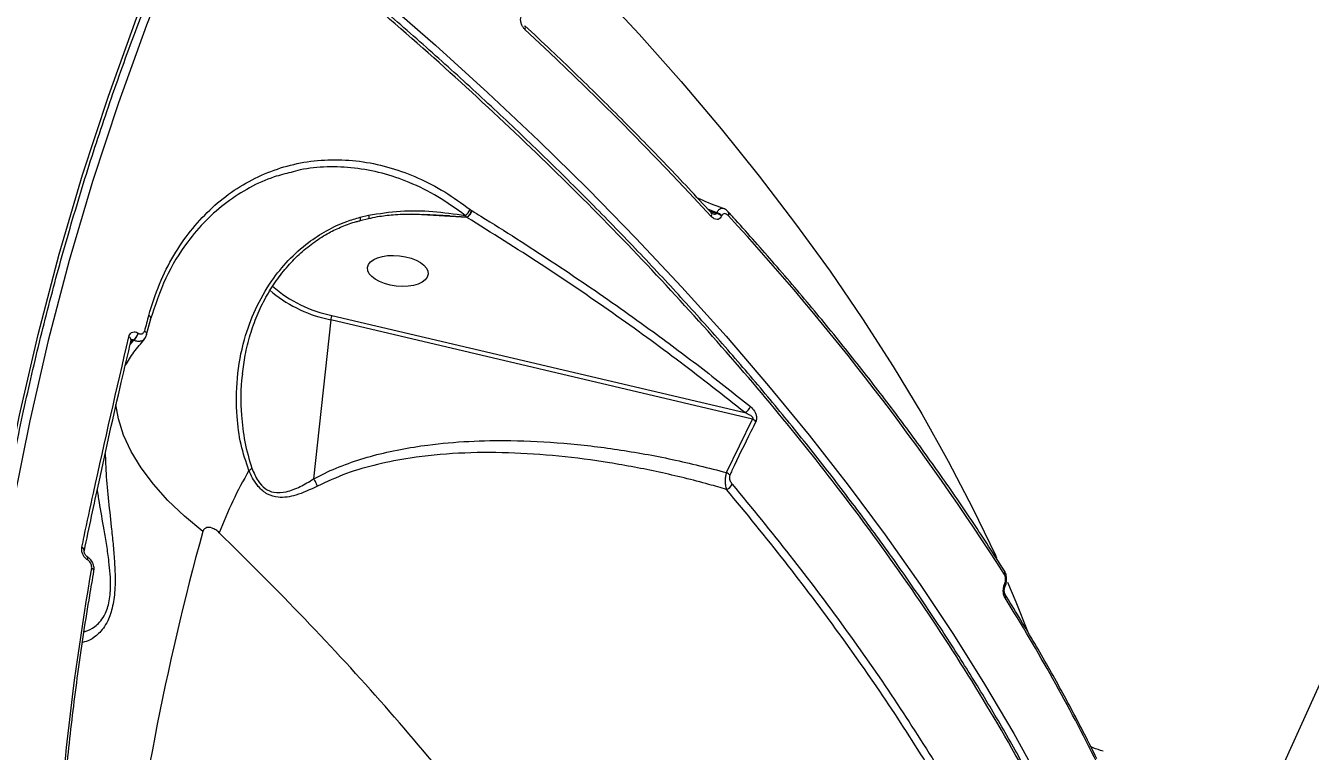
# Model space of a CAD drawing. Header units: millimetres. Extents: x -6523 to 7556, y -5559 to 6101.
# Drawn here: x -1510 to -1313.5, y 1259.3 to 1370.3 of the extents above; entities that cross this region are included whole.
import ezdxf

# ---------------------------------------------------------------- set-up
doc = ezdxf.new("R2010")
doc.units = ezdxf.units.MM
for name, color, linetype in [('DIKOM_ОБЪЕКТ', 7, 'Continuous'), ('DIKOM_РАЗМЕР_ЗОНА', 7, 'Continuous'), ('DIKOM_РАЗМЕР_ОБЪЕКТА', 7, 'Continuous')]:
    doc.layers.add(name, color=color, linetype=linetype)
doc.styles.add('style1', font='arial.ttf', dxfattribs={"width": 0.8})
doc.dimstyles.new('1-50', dxfattribs={"dimtxt": 300, "dimasz": 200, "dimexe": 100, "dimexo": 0, "dimgap": 100, "dimtad": 1, "dimtxsty": 'style1', "dimcen": 200, "dimclrd": 7, "dimclre": 7, "dimclrt": 7, "dimadec": 1, "dimazin": 2, "dimtfac": 1, "dimtmove": 0, "dimatfit": 2, "dimfxl": 0, "dimlwd": 25, "dimlwe": 18, "dimarcsym": 0})

# ---------------------------------------------------------------- blocks, each defined once
blk = doc.blocks.new('*D10')
at = {"layer": 'Defpoints', "color": 0, "transparency": 16777216}
for p in [(-1823.23, 4314.24), (3842.01, -3170.82), (6537.88, -3170.82)]:
    blk.add_point(p, dxfattribs=at)
at = {"layer": 'DIKOM_РАЗМЕР_ОБЪЕКТА', "color": 7, "lineweight": 18, "transparency": 16777216}
for p, q in [((-1823.23, 4314.24), (6637.88, 4314.24)), ((3842.01, -3170.82), (6637.88, -3170.82))]:
    blk.add_line(p, q, dxfattribs=at)
at = {"layer": 'DIKOM_РАЗМЕР_ОБЪЕКТА', "color": 7, "lineweight": 25, "transparency": 16777216}
blk.add_line((6537.88, 3914.24), (6537.88, -2770.82), dxfattribs=at)
at = {"layer": 'DIKOM_РАЗМЕР_ОБЪЕКТА', "color": 7, "transparency": 16777216}
for points in [[(6471.22, 3914.24), (6604.55, 3914.24), (6537.88, 4314.24)], [(6471.22, -2770.82), (6604.55, -2770.82), (6537.88, -3170.82)]]:
    blk.add_solid(points, dxfattribs=at)
at = {"layer": 'DIKOM_РАЗМЕР_ОБЪЕКТА', "color": 7, "transparency": 16777216, "insert": (6304.71, 207.11), "char_height": 300, "attachment_point": 5, "rotation": 90, "style": 'style1'}
blk.add_mtext('7500', dxfattribs=at)
blk = doc.blocks.new('*D13')
at = {"layer": 'Defpoints', "color": 0, "transparency": 16777216}
for p in [(-2358.18, 6101.03), (4341.71, -4605.15), (7455.88, -4605.15)]:
    blk.add_point(p, dxfattribs=at)
at = {"layer": 'DIKOM_РАЗМЕР_ЗОНА', "color": 7, "lineweight": 18, "transparency": 16777216}
for p, q in [((-2358.18, 6101.03), (7555.88, 6101.03)), ((4341.71, -4605.15), (7555.88, -4605.15))]:
    blk.add_line(p, q, dxfattribs=at)
at = {"layer": 'DIKOM_РАЗМЕР_ЗОНА', "color": 7, "lineweight": 25, "transparency": 16777216}
blk.add_line((7455.88, 5701.03), (7455.88, -4205.15), dxfattribs=at)
at = {"layer": 'DIKOM_РАЗМЕР_ЗОНА', "color": 7, "transparency": 16777216}
for points in [[(7389.22, 5701.03), (7522.55, 5701.03), (7455.88, 6101.03)], [(7389.22, -4205.15), (7522.55, -4205.15), (7455.88, -4605.15)]]:
    blk.add_solid(points, dxfattribs=at)
at = {"layer": 'DIKOM_РАЗМЕР_ЗОНА', "color": 7, "transparency": 16777216, "insert": (7222.71, 375.61), "char_height": 300, "attachment_point": 5, "rotation": 90, "style": 'style1'}
blk.add_mtext('10700', dxfattribs=at)

msp = doc.modelspace()

# ---------------------------------------------------------------- linework, layer by layer
at = {"layer": 'DIKOM_ОБЪЕКТ', "color": 7, "linetype": 'Continuous', "lineweight": 15}
for p, q in [((-1331.558, 1226.19), (-1224.142, 1464.526)), ((-1458.836, 1340.498), (-1457.533, 1340.803)), ((-1458.821, 1340.993), (-1457.524, 1341.305)), ((-1442.511, 1340.983), (-1450.991, 1341.48)), ((-1442.544, 1340.991), (-1445.044, 1341.18)), ((-1442.544, 1340.991), (-1442.749, 1341.28)), ((-1442.511, 1340.983), (-1442.544, 1340.991)), ((-1442.01, 1342.2), (-1441.763, 1342.033)), ((-1441.763, 1342.033), (-1441.729, 1342.012)), ((-1404.26, 1341.687), (-1405.633, 1342.252)), ((-1405.32, 1341.915), (-1404.296, 1341.606)), ((-1404.296, 1341.606), (-1404.26, 1341.687)), ((-1403.495, 1341.228), (-1403.531, 1341.147)), ((-1491.484, 1323.035), (-1490.829, 1325.426)), ((-1463.322, 1325.297), (-1465.932, 1300.957)), ((-1398.784, 1310.11), (-1463.322, 1325.297)), ((-1463.133, 1325.961), (-1399.979, 1311.1)), ((-1492.783, 1323.266), (-1492.762, 1323.254)), ((-1494, 1321.511), (-1493.47, 1322.193)), ((-1493.49, 1322.205), (-1493.909, 1321.895)), ((-1493.864, 1322.182), (-1493.869, 1322.159)), ((-1493.47, 1322.193), (-1493.49, 1322.205)), ((-1402.753, 1301.924), (-1398.784, 1310.11)), ((-1500.609, 1289.082), (-1500.63, 1289.094)), ((-1500.494, 1288.551), (-1500.514, 1288.563)), ((-1360.218, 1284.857), (-1360.198, 1284.9)), ((-1360.156, 1284.482), (-1360.137, 1284.524))]:
    msp.add_line(p, q, dxfattribs=at)
at = {"layer": 'DIKOM_ОБЪЕКТ', "color": 7, "linetype": 'Continuous', "lineweight": 15, "flags": 128}
for points in [[(-1511.441, 1132.799), (-1513.849, 1145.563), (-1515.885, 1158.352), (-1517.545, 1171.158), (-1518.83, 1183.972), (-1519.738, 1196.785), (-1520.269, 1209.59), (-1520.422, 1222.378), (-1520.198, 1235.14), (-1519.596, 1247.869), (-1518.618, 1260.556), (-1517.262, 1273.192), (-1515.532, 1285.77), (-1513.427, 1298.28), (-1510.948, 1310.716), (-1508.099, 1323.068), (-1504.88, 1335.328), (-1501.293, 1347.49), (-1497.341, 1359.544), (-1493.027, 1371.482), (-1488.354, 1383.298), (-1483.323, 1394.983)], [(-1481.84, 1393.84), (-1486.855, 1382.19), (-1491.514, 1370.41), (-1495.815, 1358.508), (-1499.755, 1346.49), (-1503.331, 1334.365), (-1506.54, 1322.141), (-1509.381, 1309.826), (-1511.852, 1297.428), (-1513.951, 1284.955), (-1515.676, 1272.416), (-1517.027, 1259.817), (-1518.003, 1247.169), (-1518.603, 1234.479), (-1518.827, 1221.754), (-1518.674, 1209.005), (-1518.144, 1196.239), (-1517.239, 1183.464), (-1515.958, 1170.688), (-1514.303, 1157.921), (-1512.274, 1145.171), (-1509.873, 1132.445)], [(-1422.772, 1376.177), (-1416.113, 1368.996), (-1409.72, 1361.782), (-1403.6, 1354.541), (-1397.758, 1347.279), (-1392.199, 1340.004), (-1386.93, 1332.721), (-1381.954, 1325.439), (-1377.276, 1318.163), (-1372.901, 1310.901), (-1368.833, 1303.659), (-1365.075, 1296.444), (-1361.632, 1289.262), (-1361.45, 1288.866)], [(-1455.559, 1374.574), (-1447.299, 1367.343), (-1439.271, 1360.047), (-1431.482, 1352.689), (-1423.938, 1345.278), (-1416.646, 1337.818), (-1409.612, 1330.316), (-1402.841, 1322.779), (-1396.339, 1315.213), (-1390.113, 1307.624), (-1384.166, 1300.018), (-1378.505, 1292.402), (-1373.133, 1284.783), (-1368.056, 1277.167), (-1363.277, 1269.56), (-1358.801, 1261.969), (-1354.631, 1254.399)], [(-1405.111, 1341.124), (-1408.468, 1344.738), (-1411.886, 1348.343), (-1415.363, 1351.939), (-1418.899, 1355.524), (-1422.493, 1359.098), (-1426.146, 1362.66), (-1429.855, 1366.21), (-1433.62, 1369.746)], [(-1457.524, 1341.305), (-1457.503, 1341.063), (-1457.505, 1340.9), (-1457.529, 1340.823), (-1457.539, 1340.818)], [(-1472.19, 1329.455), (-1472.629, 1329.855), (-1472.655, 1329.88)], [(-1491.825, 1323.588), (-1491.708, 1323.502), (-1491.612, 1323.41), (-1491.54, 1323.315), (-1491.494, 1323.219), (-1491.475, 1323.126), (-1491.483, 1323.037), (-1491.484, 1323.036)], [(-1482.886, 1292.914), (-1485.708, 1295.256), (-1488.233, 1297.67), (-1490.442, 1300.137), (-1492.318, 1302.638), (-1493.846, 1305.153), (-1495.014, 1307.662), (-1495.813, 1310.146), (-1496.214, 1312.362)], [(-1501.037, 1289.99), (-1501.037, 1289.989), (-1501.041, 1289.968)], [(-1500.514, 1288.563), (-1500.495, 1288.701), (-1500.495, 1288.825), (-1500.514, 1288.932), (-1500.552, 1289.017), (-1500.608, 1289.08), (-1500.632, 1289.096)], [(-1359.799, 1285.16), (-1358.505, 1282.121), (-1356.712, 1277.677)]]:
    msp.add_lwpolyline(points, dxfattribs=at)
at = {"layer": 'DIKOM_ОБЪЕКТ', "color": 7, "linetype": 'Continuous', "lineweight": 15}
for centre, radius, start, end in [((-1434.048, 1370.031), 0.514, 326.37234, 32.71755), ((-1443.659, 1342.768), 1.744, 301.42102, 340.991), ((-1443.233, 1342.321), 1.497, 297.37848, 348.90167), ((-1443.222, 1342.335), 1.527, 297.73699, 347.81185), ((-1405.564, 1341.405), 0.533, 328.16501, 33.508), ((-1404.783, 1339.929), 1.747, 44.22888, 73.82982), ((-1404.746, 1340.01), 1.746, 44.22869, 73.83657), ((-1402.953, 1341.524), 0.54, 328.61827, 33.18318), ((-1694.405, 1072.992), 396.449, 32.55274, 42.58131), ((-1459.197, 1345.399), 19.832, 228.99571, 258.55374), ((-1459.186, 1345.655), 20.774, 231.24642, 258.51668), ((-1091.497, 1215.173), 414.748, 164.50391, 164.84685), ((-1491.407, 1325.455), 0.579, 357.15594, 65.76128), ((-1461.403, 1325.11), 1.928, 153.80592, 174.41755), ((-1494.651, 1323.746), 1.929, 306.98912, 345.60104), ((-1494.63, 1323.733), 1.928, 306.98039, 345.60679), ((-1494.419, 1322.17), 0.554, 1.23387, 69.17111), ((-1400.436, 1312.399), 1.378, 289.35373, 344.08996), ((-1399.474, 1308.768), 1.509, 38.31165, 62.79382), ((-1415.607, 1267.607), 69.478, 150.10079, 158.81043), ((-1477.227, 1304.533), 2.68, 301.20642, 313.47107), ((-1403.403, 1300.582), 1.491, 39.55125, 64.13249), ((-1403.319, 1300.814), 1.573, 291.12087, 334.8118), ((-1094.28, 1185.502), 403.177, 164.54897, 182.90448), ((-1501.612, 1289.973), 0.576, 1.62504, 67.44767), ((-1500.939, 1288.733), 0.481, 337.77295, 46.22717), ((-1092.036, 1215.685), 414.113, 170.03934, 177.718), ((-1500.098, 1286.805), 0.545, 1.18934, 69.42625), ((-1360.761, 1286.592), 0.592, 331.71532, 28.94103), ((-1360.521, 1284.615), 0.388, 339.75109, 38.59043), ((-1360.502, 1284.657), 0.389, 339.96014, 38.56898), ((-1360.679, 1283.028), 0.591, 331.66092, 28.87591), ((-1608.561, 1127.612), 292.866, 26.34949, 31.98616)]:
    msp.add_arc(centre, radius, start, end, dxfattribs=at)
msp.add_ellipse((-1453.044, 1332.785), major_axis=(-4.641, 0.514), ratio=0.5005118, dxfattribs=at)
for points, knots in [([(-1511.057, 1132.515), (-1511.462, 1134.549), (-1512.638, 1140.453), (-1514.35, 1150.246), (-1516.087, 1161.893), (-1517.51, 1173.553), (-1518.622, 1185.218), (-1519.421, 1196.882), (-1519.906, 1208.538), (-1520.079, 1220.181), (-1519.939, 1231.803), (-1519.485, 1243.399), (-1518.718, 1254.963), (-1517.638, 1266.487), (-1516.247, 1277.966), (-1514.544, 1289.394), (-1512.531, 1300.764), (-1510.208, 1312.069), (-1507.578, 1323.305), (-1504.641, 1334.465), (-1501.399, 1345.542), (-1497.853, 1356.53), (-1494.008, 1367.425), (-1489.859, 1378.218), (-1486.149, 1387.171), (-1483.783, 1392.508), (-1482.982, 1394.315)], [0, 0, 0, 0, 0.0228195, 0.0662223, 0.1096263, 0.1530308, 0.1964359, 0.2398417, 0.2832479, 0.3266542, 0.3700613, 0.4134688, 0.4568766, 0.5002847, 0.5436932, 0.5871018, 0.6305108, 0.6739199, 0.7173289, 0.7607384, 0.8041475, 0.8475569, 0.8909662, 0.9343752, 0.9777839, 1, 1, 1, 1]), ([(-1330.33, 1161.98), (-1330.299, 1164.832), (-1330.219, 1172.075), (-1331.524, 1184.146), (-1334.089, 1198.088), (-1337.929, 1212.198), (-1342.939, 1226.405), (-1349.069, 1240.661), (-1356.414, 1255.196), (-1365.003, 1269.972), (-1374.835, 1284.942), (-1385.234, 1299.148), (-1395.982, 1312.548), (-1406.88, 1325.125), (-1418.555, 1337.657), (-1430.987, 1350.108), (-1444.038, 1362.345), (-1457.642, 1374.307), (-1470.24, 1384.773), (-1478.483, 1391.216), (-1481.84, 1393.84)], [0, 0, 0, 0, 0.0404484, 0.1027227, 0.1650478, 0.2273219, 0.2878386, 0.3484014, 0.4089178, 0.4711922, 0.533517, 0.5957913, 0.6484598, 0.7011898, 0.7539199, 0.8071495, 0.8603793, 0.9122687, 0.9642757, 1, 1, 1, 1]), ([(-1330.133, 1162.221), (-1330.114, 1163.449), (-1330.064, 1166.78), (-1330.312, 1172.313), (-1330.846, 1178.809), (-1331.689, 1185.396), (-1332.826, 1192.071), (-1334.262, 1198.838), (-1335.997, 1205.698), (-1338.029, 1212.644), (-1340.351, 1219.653), (-1342.955, 1226.695), (-1345.834, 1233.752), (-1348.988, 1240.822), (-1352.415, 1247.908), (-1356.117, 1255.012), (-1360.094, 1262.136), (-1364.348, 1269.283), (-1368.878, 1276.454), (-1373.687, 1283.651), (-1378.777, 1290.877), (-1384.148, 1298.13), (-1389.782, 1305.389), (-1395.659, 1312.624), (-1401.759, 1319.81), (-1408.075, 1326.941), (-1414.61, 1334.02), (-1421.365, 1341.051), (-1428.342, 1348.035), (-1435.543, 1354.975), (-1442.97, 1361.873), (-1450.626, 1368.73), (-1458.511, 1375.548), (-1466.634, 1382.328), (-1474.395, 1388.613), (-1479.533, 1392.6), (-1481.815, 1394.37)], [0, 0, 0, 0, 0.01736069, 0.04707718, 0.07680217, 0.1065596, 0.13638142, 0.16630125, 0.19635215, 0.22656706, 0.25684822, 0.28700192, 0.31701226, 0.34691261, 0.37673657, 0.4065179, 0.43628975, 0.46608178, 0.49592055, 0.52583949, 0.55587248, 0.58605323, 0.61635192, 0.64657731, 0.67663379, 0.70656696, 0.73641046, 0.76619856, 0.79596508, 0.82574388, 0.85555773, 0.88544054, 0.9154264, 0.94554901, 0.97582221, 1, 1, 1, 1]), ([(-1433.62, 1369.746), (-1433.715, 1369.848), (-1433.919, 1370.066), (-1434.14, 1370.508), (-1434.263, 1370.996), (-1434.274, 1371.482), (-1434.182, 1371.752), (-1434.136, 1371.886)], [0, 0, 0, 0, 0.1890483, 0.4045189, 0.6068498, 0.8033731, 1, 1, 1, 1]), ([(-1405.119, 1341.7), (-1406.273, 1342.946), (-1409.618, 1346.562), (-1415.333, 1352.519), (-1422.338, 1359.554), (-1428.458, 1365.481), (-1432.273, 1369.052), (-1433.615, 1370.309)], [0, 0, 0, 0, 0.12933157, 0.37507535, 0.62081802, 0.86655302, 1, 1, 1, 1]), ([(-1491.169, 1325.982), (-1490.654, 1327.608), (-1489.625, 1330.859), (-1487.439, 1335.155), (-1484.85, 1338.946), (-1481.892, 1342.186), (-1478.573, 1344.914), (-1474.927, 1347.067), (-1471.025, 1348.634), (-1466.925, 1349.593), (-1462.688, 1349.905), (-1458.384, 1349.585), (-1454.101, 1348.646), (-1449.912, 1347.077), (-1445.848, 1344.984), (-1443.288, 1343.127), (-1442.01, 1342.2)], [0, 0, 0, 0, 0.0751077, 0.1502152, 0.2212826, 0.2925775, 0.3636455, 0.4347706, 0.5061232, 0.5772487, 0.6483401, 0.7196589, 0.7907506, 0.860429, 0.9303186, 1, 1, 1, 1]), ([(-1442.749, 1341.28), (-1444.13, 1342.274), (-1446.89, 1344.262), (-1451.184, 1346.372), (-1455.472, 1347.82), (-1459.7, 1348.622), (-1463.897, 1348.77), (-1467.152, 1348.502), (-1468.929, 1347.992), (-1469.392, 1347.859)], [0, 0, 0, 0, 0.1656487, 0.3312953, 0.4848478, 0.6388933, 0.7924441, 0.9459603, 1, 1, 1, 1]), ([(-1469.392, 1347.859), (-1470.259, 1347.649), (-1472.457, 1347.119), (-1475.769, 1345.591), (-1479.271, 1343.365), (-1482.453, 1340.583), (-1485.692, 1336.806), (-1488.753, 1331.82), (-1490.202, 1327.458), (-1490.926, 1325.277)], [0, 0, 0, 0, 0.0860109, 0.21809407, 0.35016177, 0.48264773, 0.61471427, 0.80735616, 1, 1, 1, 1]), ([(-1403.262, 1342.356), (-1403.434, 1342.414), (-1404.787, 1342.867), (-1406.073, 1343.436), (-1407.195, 1343.934)], [0, 0, 0, 0, 0.1275509, 1, 1, 1, 1]), ([(-1404.26, 1341.687), (-1404.223, 1341.756), (-1404.101, 1341.983), (-1403.855, 1342.253), (-1403.545, 1342.416), (-1403.359, 1342.358), (-1403.27, 1342.331)], [0, 0, 0, 0, 0.1339255, 0.4409239, 0.7351759, 1, 1, 1, 1]), ([(-1475.838, 1302.24), (-1476.284, 1303.561), (-1477.186, 1306.235), (-1477.795, 1311.022), (-1477.77, 1316.441), (-1476.765, 1321.973), (-1474.944, 1326.983), (-1472.641, 1331.04), (-1469.868, 1334.462), (-1467.017, 1337.03), (-1463.973, 1339.014), (-1461.277, 1340.281), (-1459.505, 1340.795), (-1458.821, 1340.993)], [0, 0, 0, 0, 0.0889081, 0.1801279, 0.3049761, 0.4334609, 0.5379143, 0.6451606, 0.7294098, 0.8158754, 0.8847868, 0.9555186, 1, 1, 1, 1]), ([(-1476.803, 1317.055), (-1476.687, 1318), (-1476.441, 1320.017), (-1475.685, 1323.007), (-1474.632, 1325.978), (-1473.3, 1328.749), (-1471.716, 1331.282), (-1469.914, 1333.558), (-1467.94, 1335.555), (-1465.831, 1337.252), (-1463.711, 1338.596), (-1461.561, 1339.615), (-1459.955, 1340.221), (-1459.016, 1340.418), (-1458.831, 1340.457)], [0, 0, 0, 0, 0.0919747, 0.1961665, 0.2978685, 0.3966468, 0.4926743, 0.5848337, 0.6739392, 0.7590493, 0.8400305, 0.9090628, 0.9820634, 1, 1, 1, 1]), ([(-1458.821, 1340.993), (-1458.818, 1340.968), (-1458.799, 1340.81), (-1458.792, 1340.603), (-1458.81, 1340.467), (-1458.841, 1340.504), (-1458.841, 1340.504)], [0, 0, 0, 0, 0.0846981, 0.5261906, 0.9984559, 1, 1, 1, 1]), ([(-1457.535, 1340.798), (-1457.082, 1340.901), (-1455.835, 1341.186), (-1453.62, 1341.414), (-1451.066, 1341.529), (-1449.318, 1341.429), (-1448.521, 1341.384)], [0, 0, 0, 0, 0.1527654, 0.4205851, 0.7358231, 1, 1, 1, 1]), ([(-1457.524, 1341.305), (-1455.897, 1341.57), (-1452.641, 1342.099), (-1447.689, 1341.958), (-1444.403, 1341.507), (-1442.749, 1341.28)], [0, 0, 0, 0, 0.33174168, 0.66384351, 1, 1, 1, 1]), ([(-1445.044, 1341.18), (-1445.078, 1341.183), (-1446.457, 1341.287), (-1447.84, 1341.35), (-1449.189, 1341.412)], [0, 0, 0, 0, 0.0242528, 1, 1, 1, 1]), ([(-1399.979, 1311.1), (-1403.233, 1313.68), (-1409.74, 1318.84), (-1420.165, 1326.387), (-1431.026, 1333.799), (-1438.683, 1338.588), (-1442.511, 1340.983)], [0, 0, 0, 0, 0.2492677, 0.4985358, 0.7492676, 1, 1, 1, 1]), ([(-1441.729, 1342.012), (-1441.266, 1341.727), (-1438.95, 1340.299), (-1433.004, 1336.554), (-1424.112, 1330.681), (-1414.676, 1324.017), (-1406.339, 1317.793), (-1401.521, 1313.946), (-1399.111, 1312.022)], [0, 0, 0, 0, 0.0299884, 0.1499471, 0.3898955, 0.6301648, 0.8150078, 1, 1, 1, 1]), ([(-1404.938, 1341.552), (-1404.936, 1341.552), (-1404.911, 1341.551), (-1404.989, 1341.567), (-1405.078, 1341.659), (-1405.121, 1341.703)], [0, 0, 0, 0, 0.04712512, 0.53832318, 1, 1, 1, 1]), ([(-1403.531, 1341.147), (-1403.558, 1341.095), (-1403.65, 1340.914), (-1403.883, 1340.708), (-1404.243, 1340.625), (-1404.678, 1340.731), (-1404.958, 1340.985), (-1405.111, 1341.124)], [0, 0, 0, 0, 0.0796173, 0.2756952, 0.4707556, 0.7105367, 1, 1, 1, 1]), ([(-1404.938, 1341.562), (-1404.868, 1341.54), (-1404.72, 1341.492), (-1404.535, 1341.481), (-1404.402, 1341.509), (-1404.332, 1341.548), (-1404.307, 1341.589), (-1404.296, 1341.606)], [0, 0, 0, 0, 0.2994903, 0.6383004, 0.7785453, 0.9068046, 1, 1, 1, 1]), ([(-1402.492, 1341.243), (-1402.594, 1341.336), (-1402.773, 1341.5), (-1403.05, 1341.565), (-1403.273, 1341.51), (-1403.419, 1341.378), (-1403.477, 1341.263), (-1403.495, 1341.228)], [0, 0, 0, 0, 0.3025544, 0.5346522, 0.7254759, 0.9171061, 1, 1, 1, 1]), ([(-1402.51, 1341.808), (-1402.561, 1341.868), (-1402.759, 1342.099), (-1403.025, 1342.3), (-1403.258, 1342.344), (-1403.269, 1342.346)], [0, 0, 0, 0, 0.2467256, 0.9657911, 1, 1, 1, 1]), ([(-1360.243, 1286.879), (-1361.046, 1288.143), (-1363.378, 1291.807), (-1367.44, 1297.879), (-1372.514, 1305.091), (-1377.85, 1312.299), (-1383.441, 1319.498), (-1389.282, 1326.682), (-1395.264, 1333.72), (-1399.726, 1338.761), (-1402.134, 1341.415), (-1402.501, 1341.82)], [0, 0, 0, 0, 0.0688516, 0.1996749, 0.3304989, 0.4613209, 0.5921402, 0.722957, 0.8537711, 0.9776974, 1, 1, 1, 1]), ([(-1494.221, 1322.688), (-1494.175, 1322.825), (-1494.081, 1323.099), (-1493.79, 1323.362), (-1493.428, 1323.471), (-1493.075, 1323.423), (-1492.864, 1323.31), (-1492.783, 1323.266)], [0, 0, 0, 0, 0.218259, 0.4367715, 0.6530158, 0.8657394, 1, 1, 1, 1]), ([(-1492.762, 1323.254), (-1492.749, 1323.246), (-1492.653, 1323.189), (-1492.464, 1323.122), (-1492.246, 1323.132), (-1492.056, 1323.216), (-1491.908, 1323.357), (-1491.851, 1323.517), (-1491.825, 1323.588)], [0, 0, 0, 0, 0.034031, 0.2522509, 0.4705271, 0.5979585, 0.8193522, 1, 1, 1, 1]), ([(-1491.867, 1322.361), (-1491.829, 1322.394), (-1491.65, 1322.552), (-1491.527, 1322.804), (-1491.495, 1323.016), (-1491.492, 1323.039)], [0, 0, 0, 0, 0.1924778, 0.9126277, 1, 1, 1, 1]), ([(-1501.392, 1290.505), (-1501.275, 1291.056), (-1500.692, 1293.81), (-1498.401, 1304.482), (-1496.055, 1314.699), (-1494.221, 1322.688)], [0, 0, 0, 0, 0.0517104, 0.2585527, 1, 1, 1, 1]), ([(-1501.017, 1289.985), (-1500.275, 1293.489), (-1498.472, 1302.017), (-1496.07, 1312.756), (-1494.353, 1320.017), (-1493.843, 1322.177)], [0, 0, 0, 0, 0.3289108, 0.800411, 1, 1, 1, 1]), ([(-1494.747, 1318.33), (-1494.331, 1319.008), (-1493.486, 1320.383), (-1492.372, 1321.678), (-1491.808, 1322.334)], [0, 0, 0, 0, 0.49358299, 1, 1, 1, 1]), ([(-1493.49, 1322.205), (-1493.516, 1322.221), (-1493.583, 1322.261), (-1493.709, 1322.269), (-1493.817, 1322.239), (-1493.865, 1322.193), (-1493.875, 1322.184)], [0, 0, 0, 0, 0.2140094, 0.5541362, 0.9105957, 1, 1, 1, 1]), ([(-1493.867, 1322.159), (-1493.865, 1322.167), (-1493.858, 1322.211), (-1493.854, 1322.213), (-1493.85, 1322.215)], [0, 0, 0, 0, 0.1897678, 1, 1, 1, 1]), ([(-1491.857, 1322.379), (-1491.927, 1322.296), (-1492.057, 1322.141), (-1492.397, 1322.005), (-1492.837, 1321.965), (-1493.236, 1322.078), (-1493.442, 1322.179), (-1493.47, 1322.193)], [0, 0, 0, 0, 0.1964509, 0.3688414, 0.663071, 0.9548001, 1, 1, 1, 1]), ([(-1476.801, 1317.054), (-1476.818, 1316.963), (-1477.199, 1314.891), (-1477.049, 1311.364), (-1476.594, 1306.578), (-1475.789, 1303.926), (-1475.383, 1302.588)], [0, 0, 0, 0, 0.0190737, 0.4325021, 0.7137146, 1, 1, 1, 1]), ([(-1398.784, 1310.11), (-1398.773, 1310.118), (-1398.75, 1310.134), (-1398.724, 1310.168), (-1398.713, 1310.201), (-1398.71, 1310.239), (-1398.718, 1310.285), (-1398.778, 1310.404), (-1398.947, 1310.559), (-1399.232, 1310.751), (-1399.585, 1310.936), (-1399.849, 1311.046), (-1399.979, 1311.1)], [0, 0, 0, 0, 0.02545122, 0.05174664, 0.07824458, 0.08645823, 0.11497506, 0.15288034, 0.30297456, 0.49076208, 0.74900147, 1, 1, 1, 1]), ([(-1399.111, 1312.022), (-1398.887, 1311.806), (-1398.569, 1311.5), (-1398.275, 1310.89), (-1398.167, 1310.458), (-1398.168, 1310.073), (-1398.224, 1309.842), (-1398.276, 1309.732), (-1398.289, 1309.704)], [0, 0, 0, 0, 0.402986, 0.5733153, 0.7451091, 0.853345, 0.9617306, 1, 1, 1, 1]), ([(-1398.289, 1309.704), (-1398.538, 1309.208), (-1399.784, 1306.732), (-1401.1, 1304.005), (-1402.146, 1301.763), (-1402.254, 1301.532)], [0, 0, 0, 0, 0.1831652, 0.9158774, 1, 1, 1, 1]), ([(-1465.932, 1300.957), (-1465.386, 1301.243), (-1463.683, 1302.138), (-1460.64, 1303.379), (-1456.745, 1304.59), (-1452.675, 1305.514), (-1447.825, 1306.282), (-1442.195, 1306.773), (-1435.241, 1306.891), (-1427.64, 1306.505), (-1419.385, 1305.52), (-1411.068, 1304.044), (-1405.525, 1302.631), (-1402.753, 1301.924)], [0, 0, 0, 0, 0.0310699, 0.0969238, 0.1628039, 0.2303668, 0.297943, 0.396551, 0.4957336, 0.6204829, 0.7452539, 0.8726243, 1, 1, 1, 1]), ([(-1402.752, 1299.347), (-1403.651, 1299.605), (-1407.071, 1300.587), (-1413.049, 1302.046), (-1420.718, 1303.499), (-1428.43, 1304.515), (-1436.145, 1305.04), (-1443.77, 1304.982), (-1450.454, 1304.339), (-1456.17, 1303.244), (-1460.968, 1301.888), (-1463.894, 1300.522), (-1465.354, 1299.84)], [0, 0, 0, 0, 0.0419925, 0.1597359, 0.2774742, 0.3966787, 0.5162581, 0.6356336, 0.7545587, 0.8363972, 0.918367, 1, 1, 1, 1]), ([(-1497.816, 1304.774), (-1497.793, 1303.95), (-1497.734, 1301.871), (-1497.384, 1298.105), (-1496.973, 1294.296), (-1496.622, 1291.032), (-1496.412, 1288.594), (-1496.301, 1286.334), (-1496.314, 1283.964), (-1496.608, 1281.41), (-1497.308, 1279.383), (-1498.099, 1278.081), (-1499.019, 1277.039), (-1500.128, 1276.242), (-1500.907, 1276.024), (-1501.281, 1275.919)], [0, 0, 0, 0, 0.0799226, 0.2015434, 0.323117, 0.3905752, 0.4579636, 0.5107568, 0.5634516, 0.6414423, 0.7196157, 0.7721959, 0.8248785, 0.9157291, 1, 1, 1, 1]), ([(-1465.354, 1299.84), (-1466.458, 1299.316), (-1468.002, 1298.584), (-1470.017, 1298.142), (-1471.472, 1298.082), (-1473.024, 1298.505), (-1474.58, 1299.812), (-1475.408, 1301.244), (-1475.793, 1302.135), (-1475.838, 1302.24)], [0, 0, 0, 0, 0.2865119, 0.4002695, 0.5163007, 0.6574597, 0.7993889, 0.9763487, 1, 1, 1, 1]), ([(-1475.383, 1302.588), (-1475.1, 1301.917), (-1474.589, 1300.709), (-1473.394, 1299.385), (-1471.866, 1298.736), (-1470.024, 1298.919), (-1468, 1299.715), (-1466.611, 1300.52), (-1465.931, 1300.948), (-1465.93, 1300.949)], [0, 0, 0, 0, 0.1595561, 0.2875379, 0.4150417, 0.5934619, 0.7962069, 0.9997262, 1, 1, 1, 1]), ([(-1402.752, 1299.347), (-1402.802, 1299.551), (-1402.902, 1299.959), (-1402.939, 1300.72), (-1402.883, 1301.417), (-1402.792, 1301.77), (-1402.753, 1301.924)], [0, 0, 0, 0, 0.2829651, 0.5675097, 0.8112207, 1, 1, 1, 1]), ([(-1402.254, 1301.532), (-1402.274, 1301.478), (-1402.316, 1301.367), (-1402.33, 1301.144), (-1402.292, 1300.885), (-1402.163, 1300.512), (-1402.004, 1300.293), (-1401.895, 1300.145)], [0, 0, 0, 0, 0.12123638, 0.25230242, 0.41157297, 0.59934778, 1, 1, 1, 1]), ([(-1501.027, 1277.592), (-1500.952, 1277.603), (-1500.437, 1277.683), (-1499.613, 1278.14), (-1498.659, 1278.981), (-1497.863, 1280.077), (-1497.182, 1281.883), (-1496.967, 1284.222), (-1497.047, 1286.396), (-1497.256, 1288.494), (-1497.585, 1290.775), (-1498.096, 1293.828), (-1498.627, 1296.747), (-1498.92, 1298.7), (-1499.019, 1299.357)], [0, 0, 0, 0, 0.0201489, 0.1382515, 0.2029818, 0.2693071, 0.364075, 0.458702, 0.5235126, 0.5902088, 0.676081, 0.7632114, 0.9204242, 1, 1, 1, 1]), ([(-1465.93, 1300.949), (-1465.931, 1300.95), (-1465.932, 1300.952), (-1465.932, 1300.955), (-1465.932, 1300.956), (-1465.932, 1300.957)], [0, 0, 0, 0, 0.343391, 0.8181592, 1, 1, 1, 1]), ([(-1465.354, 1299.84), (-1465.365, 1299.873), (-1465.429, 1300.064), (-1465.597, 1300.455), (-1465.812, 1300.774), (-1465.93, 1300.949)], [0, 0, 0, 0, 0.0843824, 0.4973343, 1, 1, 1, 1]), ([(-1370.909, 1255.463), (-1373.206, 1259.107), (-1377.802, 1266.395), (-1385.502, 1277.371), (-1393.739, 1288.366), (-1399.747, 1295.686), (-1402.752, 1299.347)], [0, 0, 0, 0, 0.2491213, 0.4982429, 0.7491213, 1, 1, 1, 1]), ([(-1401.895, 1300.145), (-1398.908, 1296.504), (-1392.933, 1289.223), (-1384.699, 1278.237), (-1376.965, 1267.219), (-1372.332, 1259.868), (-1370.015, 1256.193)], [0, 0, 0, 0, 0.2491212, 0.498243, 0.7491216, 1, 1, 1, 1]), ([(-1480.388, 1292.72), (-1480.556, 1292.869), (-1480.905, 1293.177), (-1481.425, 1293.44), (-1481.892, 1293.544), (-1482.284, 1293.518), (-1482.585, 1293.377), (-1482.792, 1293.164), (-1482.856, 1292.994), (-1482.886, 1292.914)], [0, 0, 0, 0, 0.1943943, 0.4037077, 0.5539149, 0.6910146, 0.8350637, 0.9219279, 1, 1, 1, 1]), ([(-1386.774, 1091.126), (-1386.347, 1092.969), (-1385.044, 1098.585), (-1384.158, 1108.565), (-1384.077, 1120.991), (-1385.276, 1133.65), (-1387.588, 1146.378), (-1390.935, 1159.112), (-1395.387, 1172.201), (-1400.975, 1185.611), (-1407.706, 1199.299), (-1415.382, 1212.878), (-1423.928, 1226.3), (-1433.26, 1239.519), (-1443.57, 1252.829), (-1454.882, 1266.183), (-1467.11, 1279.555), (-1475.963, 1288.333), (-1480.388, 1292.72)], [0, 0, 0, 0, 0.0325425, 0.0991723, 0.1667592, 0.2343464, 0.2978253, 0.361354, 0.4248337, 0.4901631, 0.5555455, 0.6208759, 0.6832067, 0.745583, 0.8079145, 0.8719268, 0.9359873, 1, 1, 1, 1]), ([(-1500.514, 1288.563), (-1500.593, 1288.617), (-1500.798, 1288.755), (-1501.088, 1289.093), (-1501.323, 1289.553), (-1501.444, 1290.054), (-1501.409, 1290.355), (-1501.392, 1290.505)], [0, 0, 0, 0, 0.1342507, 0.346987, 0.563238, 0.7817478, 1, 1, 1, 1]), ([(-1500.631, 1289.098), (-1500.653, 1289.111), (-1500.703, 1289.141), (-1500.807, 1289.245), (-1500.911, 1289.391), (-1500.994, 1289.565), (-1501.043, 1289.745), (-1501.053, 1289.896), (-1501.043, 1289.945), (-1501.039, 1289.968)], [0, 0, 0, 0, 0.1108198, 0.255104, 0.3933708, 0.5450521, 0.7005312, 0.8633072, 1, 1, 1, 1]), ([(-1499.564, 1286.82), (-1499.543, 1287.012), (-1499.496, 1287.438), (-1499.709, 1288.112), (-1500.087, 1288.72), (-1500.46, 1288.954), (-1500.622, 1289.055)], [0, 0, 0, 0, 0.222543, 0.4942697, 0.7804298, 1, 1, 1, 1]), ([(-1499.907, 1287.315), (-1499.906, 1287.317), (-1499.89, 1287.41), (-1499.886, 1287.612), (-1499.956, 1287.886), (-1500.082, 1288.147), (-1500.254, 1288.38), (-1500.416, 1288.496), (-1500.494, 1288.551)], [0, 0, 0, 0, 0.0042948, 0.2198021, 0.435563, 0.5682155, 0.7937941, 1, 1, 1, 1]), ([(-1505.458, 1231.756), (-1505.369, 1233.759), (-1505.111, 1239.573), (-1504.445, 1249.174), (-1503.357, 1260.54), (-1501.95, 1271.859), (-1500.626, 1280.609), (-1499.766, 1285.583), (-1499.553, 1286.816)], [0, 0, 0, 0, 0.1082672, 0.314232, 0.5201996, 0.7261695, 0.9321395, 1, 1, 1, 1]), ([(-1360.138, 1284.523), (-1360.138, 1284.523), (-1360.023, 1284.715), (-1359.919, 1285.215), (-1359.904, 1285.98), (-1360.035, 1286.562), (-1360.219, 1286.816), (-1360.256, 1286.869)], [0, 0, 0, 0, 0.0009231, 0.2876976, 0.5952901, 0.9167482, 1, 1, 1, 1]), ([(-1360.198, 1284.9), (-1360.174, 1284.961), (-1360.113, 1285.115), (-1360.061, 1285.411), (-1360.061, 1285.752), (-1360.118, 1286.074), (-1360.199, 1286.232), (-1360.239, 1286.311)], [0, 0, 0, 0, 0.1422805, 0.3570947, 0.5715563, 0.7856946, 1, 1, 1, 1]), ([(-1360.159, 1282.747), (-1360.219, 1282.866), (-1360.339, 1283.103), (-1360.423, 1283.586), (-1360.422, 1284.095), (-1360.344, 1284.537), (-1360.254, 1284.766), (-1360.218, 1284.857)], [0, 0, 0, 0, 0.2150217, 0.429959, 0.6447125, 0.8592269, 1, 1, 1, 1]), ([(-1360.163, 1283.315), (-1360.163, 1283.315), (-1360.161, 1283.313), (-1360.189, 1283.362), (-1360.224, 1283.468), (-1360.261, 1283.643), (-1360.276, 1283.872), (-1360.259, 1284.116), (-1360.216, 1284.324), (-1360.173, 1284.449), (-1360.157, 1284.479), (-1360.156, 1284.48)], [0, 0, 0, 0, 0.0098811, 0.124325, 0.2386122, 0.3815649, 0.5337906, 0.6997321, 0.8505789, 0.9913878, 1, 1, 1, 1]), ([(-1346.111, 1258.139), (-1346.736, 1259.391), (-1348.547, 1263.02), (-1351.762, 1269.048), (-1355.801, 1276.189), (-1358.715, 1280.951), (-1360.162, 1283.314)], [0, 0, 0, 0, 0.1499038, 0.4346843, 0.7194751, 1, 1, 1, 1]), ([(-1345.158, 1259.269), (-1345.666, 1259.439), (-1346.337, 1259.664), (-1346.966, 1259.957), (-1347.119, 1260.028)], [0, 0, 0, 0, 0.75671284, 1, 1, 1, 1])]:
    msp.add_open_spline(points, degree=3, knots=knots, dxfattribs=at)

# ---------------------------------------------------------------- dimensions: what is measured, and where the dimension line sits
at = {"layer": 'DIKOM_РАЗМЕР_ЗОНА'}
dim = msp.add_linear_dim(base=(7455.882, -4605.145), p1=(-2358.182, 6101.03), p2=(4341.706, -4605.145), angle=90, text='10700', dimstyle='1-50', override={"dimasz": 400, "dimgap": 80}, dxfattribs=at)
dim.commit()
dim.dimension.update_dxf_attribs({"geometry": '*D13', "text_midpoint": (7455.882, 375.606), "dimtype": 160})
at = {"layer": 'DIKOM_РАЗМЕР_ОБЪЕКТА'}
dim = msp.add_linear_dim(base=(6537.882, -3170.823), p1=(-1823.231, 4314.242), p2=(3842.008, -3170.823), angle=90, text='7500', dimstyle='1-50', override={"dimasz": 400, "dimgap": 80}, dxfattribs=at)
dim.commit()
dim.dimension.update_dxf_attribs({"geometry": '*D10', "text_midpoint": (6537.882, 207.106), "dimtype": 160})

doc.saveas('drawing.dxf')
